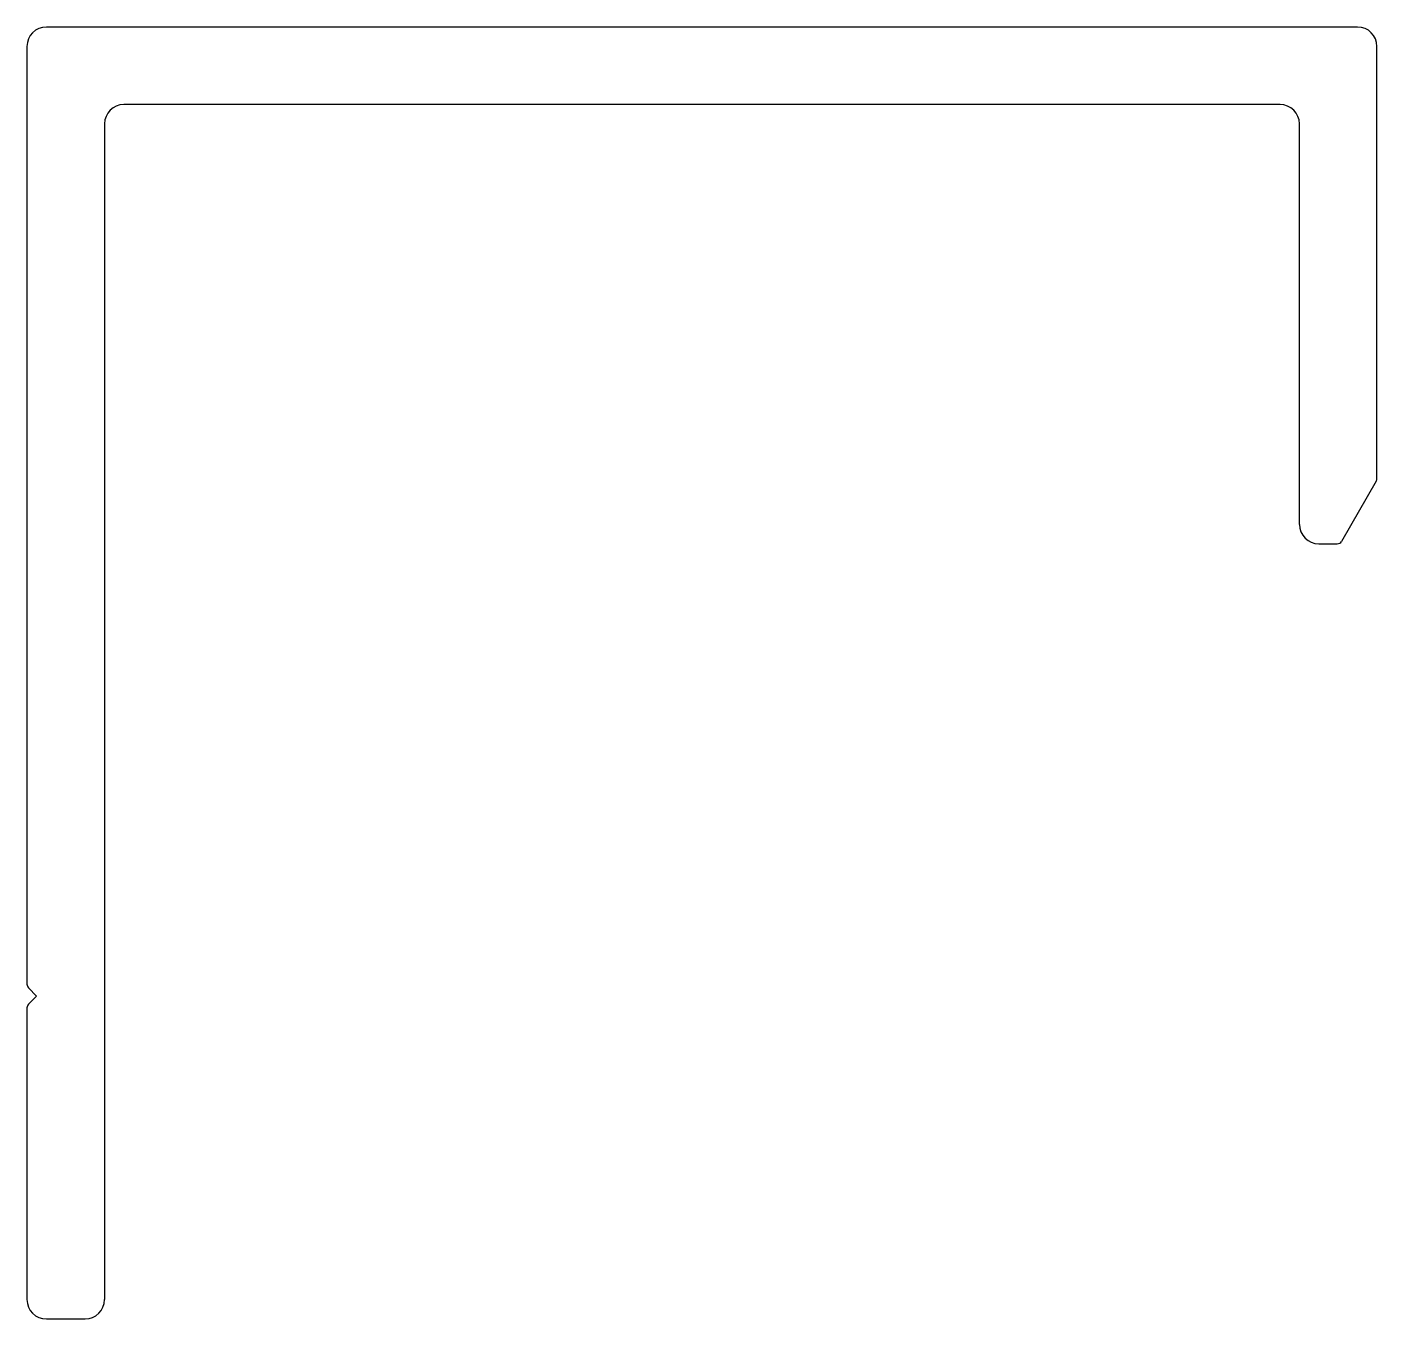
# Model space of a CAD drawing. Extents: x 1587.6 to 1608.5, y 1973.3 to 1993.3.
import ezdxf

# ---------------------------------------------------------------- set-up
doc = ezdxf.new("R2010")
doc.units = 0
doc.layers.get('0').update_dxf_attribs({"linetype": 'CONTINUOUS'})

msp = doc.modelspace()

# ---------------------------------------------------------------- linework, layer by layer
for p, q in [((1608.239, 1993.289), (1587.939, 1993.289)), ((1587.639, 1992.989), (1587.639, 1978.47)), ((1608.539, 1986.298), (1608.539, 1992.989)), ((1607.039, 1992.089), (1589.139, 1992.089)), ((1588.839, 1991.789), (1588.839, 1973.589)), ((1607.339, 1985.589), (1607.339, 1991.789)), ((1608.529, 1986.26), (1607.99, 1985.327)), ((1607.639, 1985.289), (1607.925, 1985.289)), ((1587.789, 1978.289), (1587.661, 1978.417)), ((1587.789, 1978.289), (1587.661, 1978.161)), ((1587.639, 1978.108), (1587.639, 1973.589)), ((1587.939, 1973.289), (1588.539, 1973.289))]:
    msp.add_line(p, q)
for centre, radius, start, end in [((1587.939, 1992.989), 0.3, 90, 180), ((1608.239, 1992.989), 0.3, 0, 90), ((1589.139, 1991.789), 0.3, 90, 180), ((1607.039, 1991.789), 0.3, 0, 90), ((1608.464, 1986.298), 0.075, 330, 0), ((1607.639, 1985.589), 0.3, 180, 270), ((1607.925, 1985.364), 0.075, 270, 330), ((1587.714, 1978.47), 0.075, 180, 225), ((1587.714, 1978.108), 0.075, 135, 180), ((1587.939, 1973.589), 0.3, 180, 270), ((1588.539, 1973.589), 0.3, 270, 360)]:
    msp.add_arc(centre, radius, start, end)

doc.saveas('drawing.dxf')
